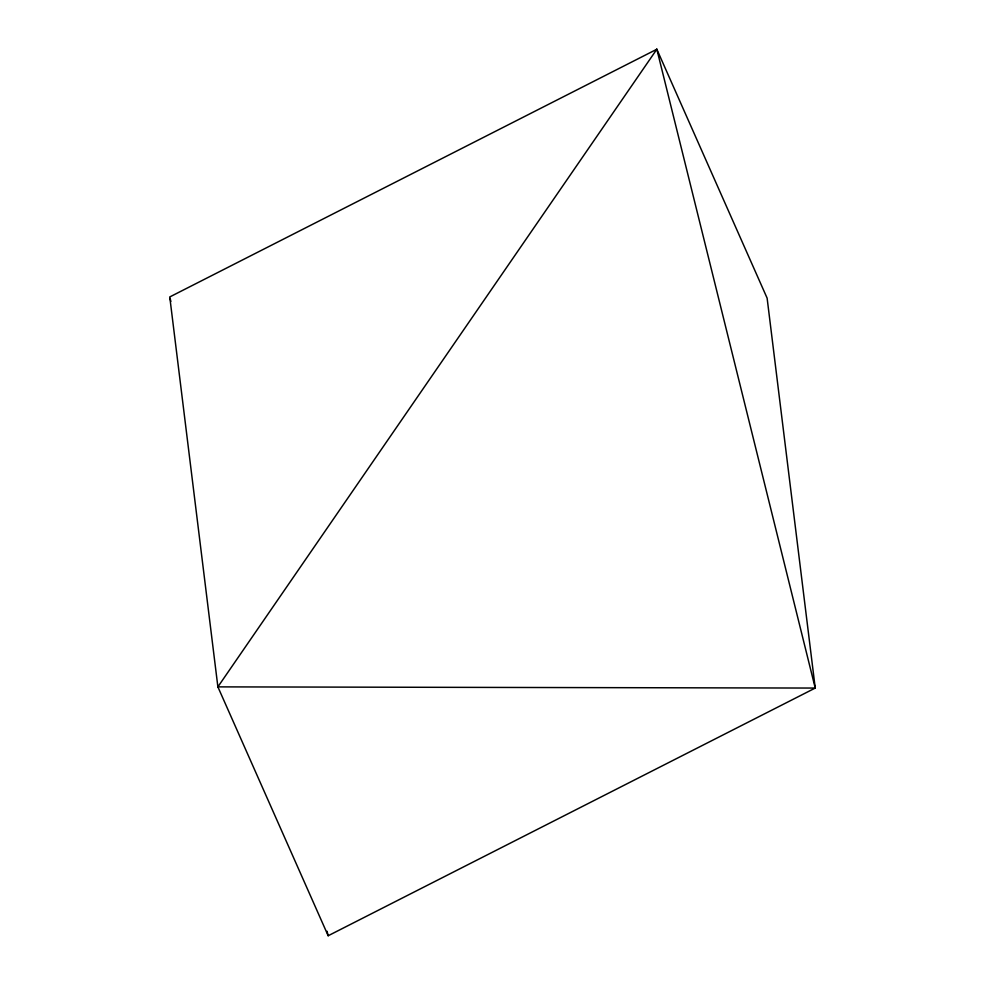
<?xml version="1.0" encoding="UTF-8"?>
<svg xmlns="http://www.w3.org/2000/svg" width="985" height="985" viewBox="0 0 985 985"><rect width="100%" height="100%" fill="white"/><g stroke="black" fill="none" stroke-linecap="round" stroke-linejoin="round"><path stroke-width="1.48" d="M328.165 935.75L815.235 688.059L767.118 298.123L656.835 49.25L169.765 296.941L217.882 686.877L328.165 935.75L327.057 931.268M170.134 298.443L170.873 301.422M656.835 49.25L217.882 686.877L815.235 688.059L656.835 49.25"/></g></svg>
